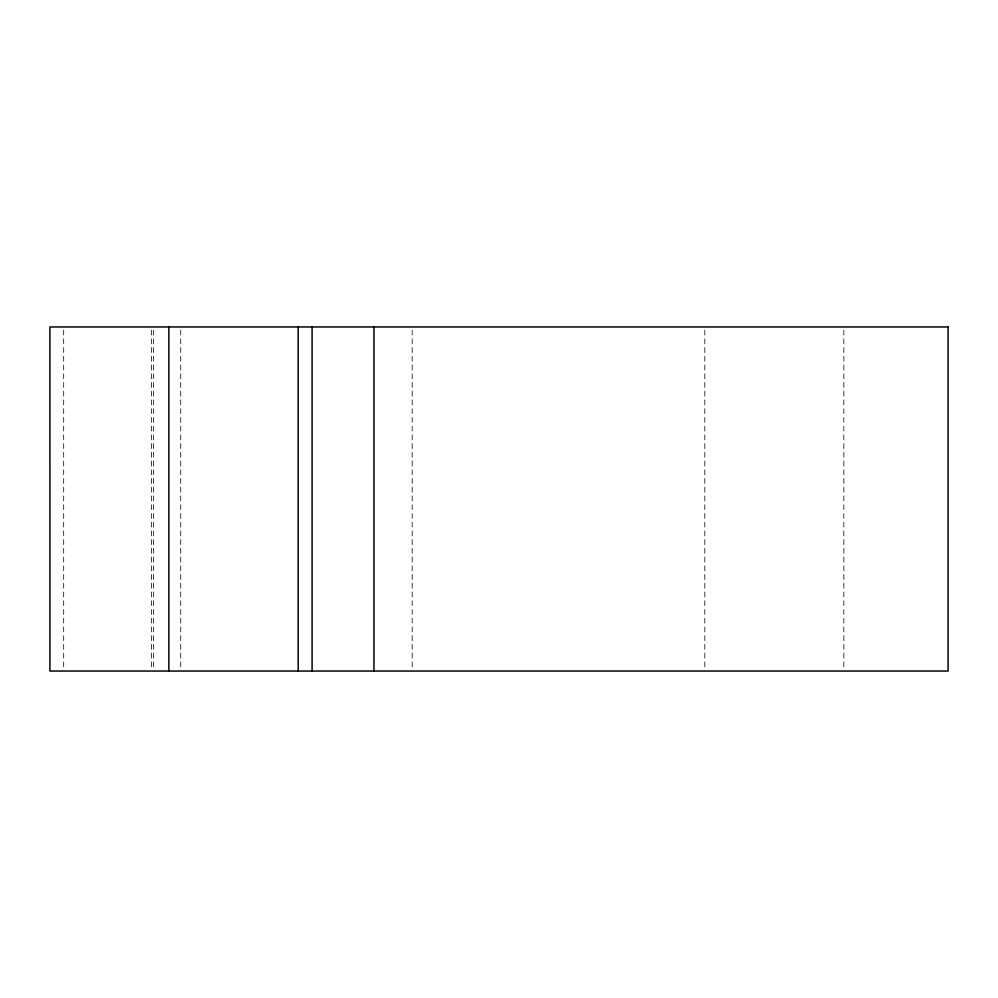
<?xml version="1.0" encoding="UTF-8"?>
<svg xmlns="http://www.w3.org/2000/svg" width="998" height="998" viewBox="0 0 998 998"><rect width="100%" height="100%" fill="white"/><g stroke="black" fill="none" stroke-linecap="round" stroke-linejoin="round"><path stroke-width="0.75" stroke-dasharray="4.99 3.74" d="M843.834 330.076L843.834 667.924M704.813 330.076L704.813 667.924M412.174 330.076L412.174 667.924M180.713 330.076L180.713 667.924M153.43 330.076L153.43 667.924M151.609 330.076L151.609 667.924M63.697 330.076L63.697 667.924"/><path stroke-width="1.5" d="M373.951 326.957L373.951 671.043M312.087 326.957L312.087 671.043M298.177 326.957L298.177 671.043M168.862 326.957L168.862 671.043M948.1 326.957L49.9 326.957L49.937 671.043L948.1 671.043L948.1 326.957"/></g></svg>
